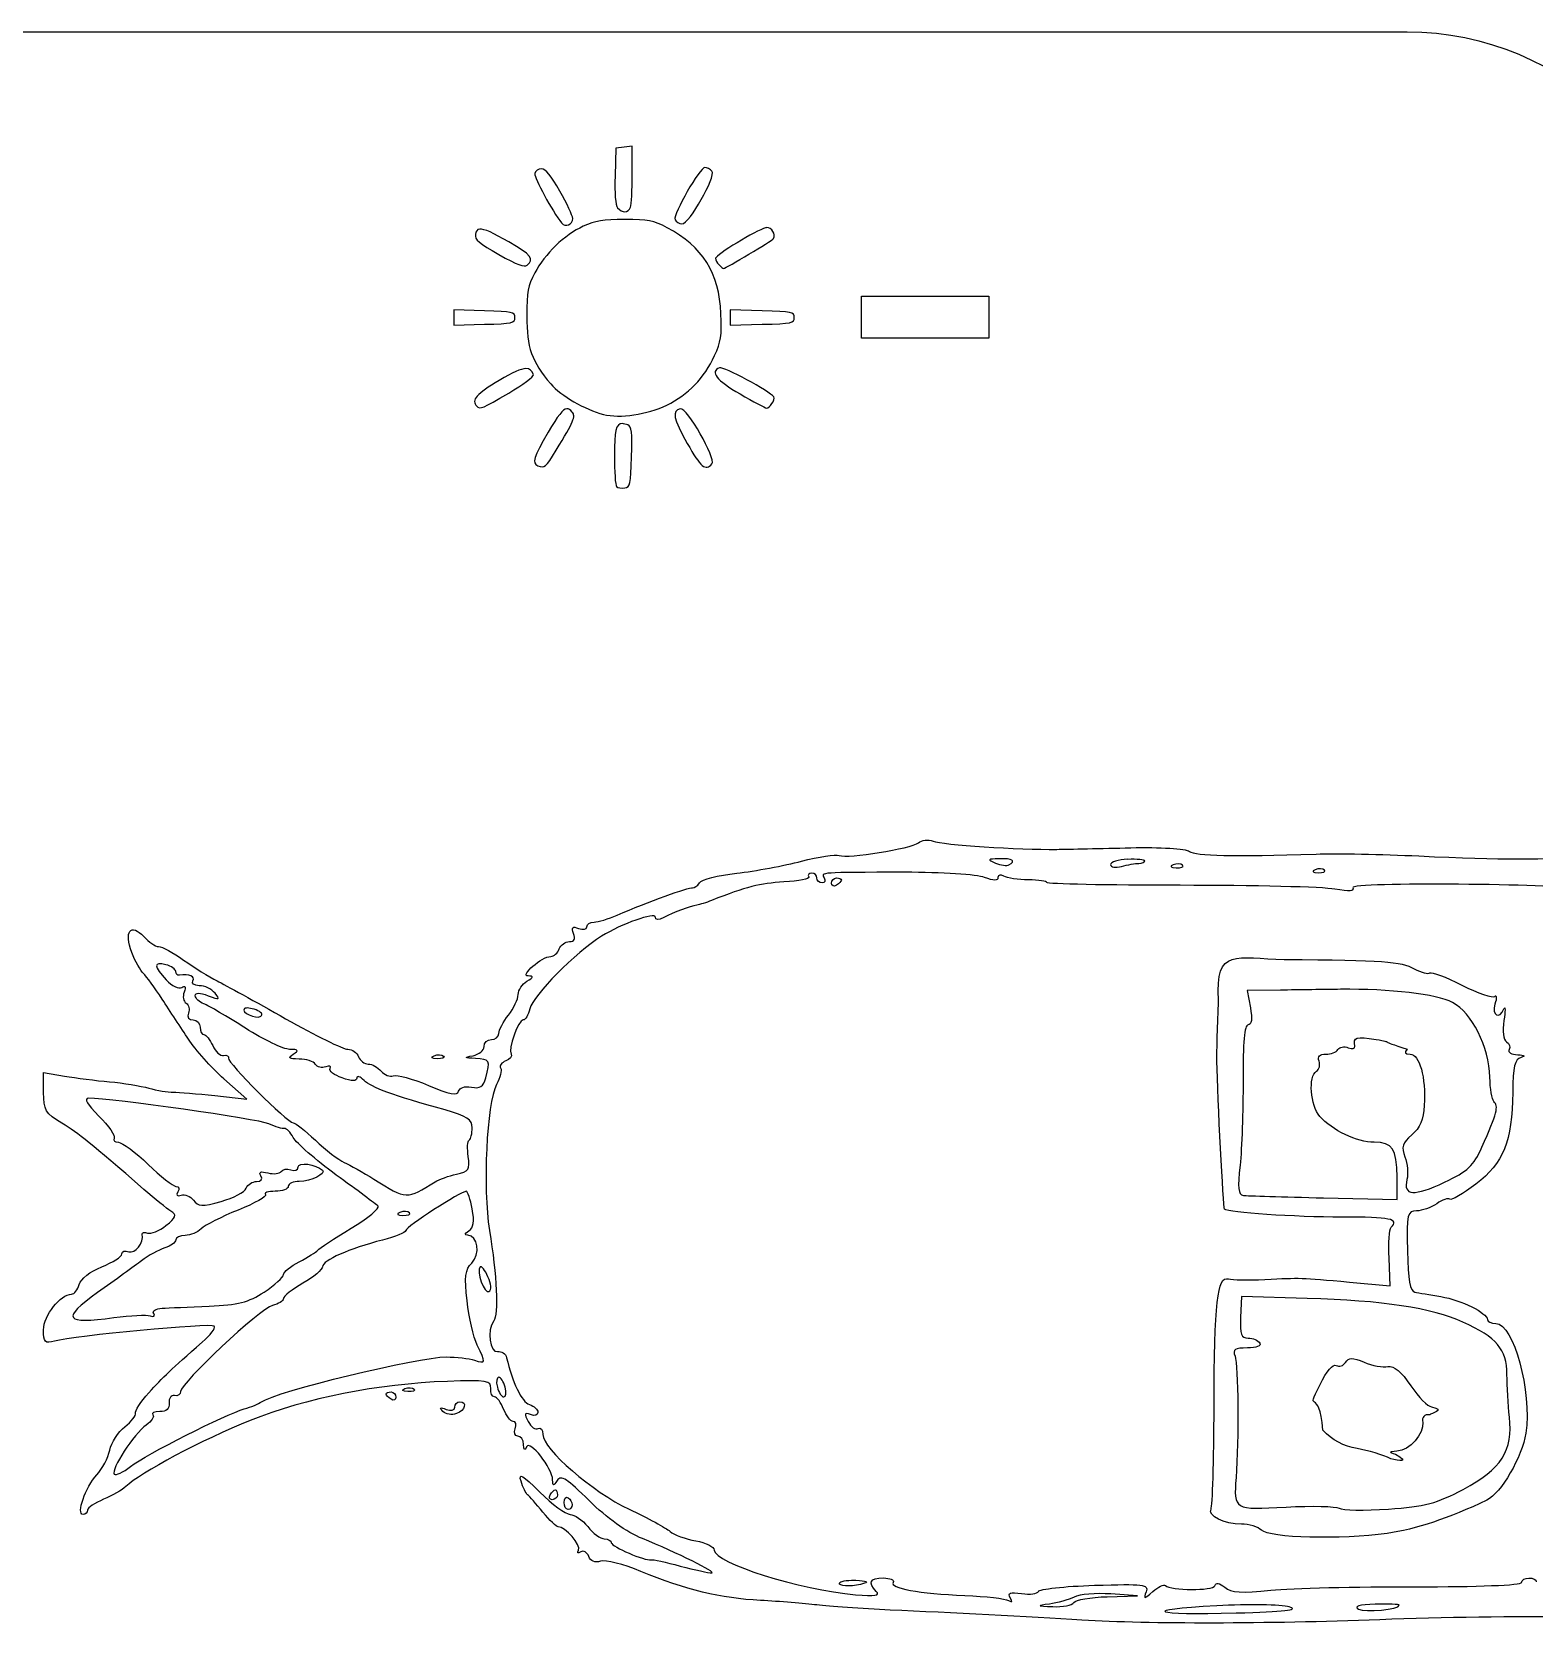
# Model space of a CAD drawing. Extents: x 141 to 566, y 508 to 650.
# Drawn here: x 185.5 to 273.1, y 557 to 649.8 of the extents above; entities that cross this region are included whole.
import ezdxf

# ---------------------------------------------------------------- set-up
doc = ezdxf.new("R2010")
doc.units = 0
doc.layers.add('Layer_1', color=7, linetype='CONTINUOUS')

msp = doc.modelspace()

# ---------------------------------------------------------------- linework, layer by layer
at = {"layer": 'Layer_1', "color": 7}
for points in [[(157.338173, 649.788143), (265.678186, 649.788143)], [(220.488673, 643.119063), (220.012112, 643.064213), (219.535551, 643.009391), (219.485378, 641.388793)], [(220.488588, 641.475428), (220.488673, 643.119063)], [(228.327517, 638.371409), (228.327659, 638.371327)], [(210.090852, 633.576881), (210.090852, 633.13145), (210.090852, 632.686025), (211.867155, 632.735433)], [(211.867155, 633.527456), (210.090852, 633.576881)], [(226.207485, 633.57654), (226.207485, 633.13145), (226.207485, 632.686363), (228.070414, 632.73577)], [(228.070414, 633.527116), (226.207485, 633.57654)], [(249.381405, 601.5431), (249.381405, 601.543227)], [(252.039339, 601.222456), (252.039348, 601.222314)], [(260.31634, 600.937036), (260.316454, 600.936894)], [(258.287499, 593.918481), (256.348015, 593.891836), (256.535442, 592.892878)], [(209.113852, 589.918482), (209.113846, 589.918623)], [(186.160365, 587.955657), (186.160365, 589.110525), (187.373387, 588.90524)], [(196.149954, 587.764341), (198.005165, 587.559368), (196.675427, 588.745091)], [(209.575905, 586.92973), (209.575945, 586.930124)], [(270.732898, 587.429779), (270.732444, 587.429768)], [(203.230094, 583.137334), (203.23004, 583.137567)], [(260.811354, 581.806392), (265.106098, 581.708143), (265.091924, 583.019257)], [(206.943474, 580.957855), (206.943486, 580.957713)], [(262.318876, 576.894623), (264.696293, 576.678878), (264.621742, 578.288472)], [(259.839836, 575.94526), (256.027799, 576.053289), (255.968016, 574.840267)], [(271.500973, 571.515449), (271.500831, 571.515418)], [(207.40136, 570.510125), (207.401349, 570.510266)], [(210.231573, 569.224409), (210.231573, 569.224545)], [(267.005254, 569.163849), (267.005537, 569.163711)], [(272.59954, 568.086069), (272.600362, 568.086007)], [(234.04055, 559.335399), (234.04055, 559.335285)], [(248.185244, 558.552954), (249.952255, 558.605764), (248.39536, 558.712658)], [(263.816532, 558.115393), (263.816532, 558.115226)]]:
    msp.add_lwpolyline(points, dxfattribs=at)
for points in [[(215.198033, 641.796313)], [(224.728367, 641.882982)], [(220.055426, 638.847893)], [(211.596446, 638.284671)], [(233.855498, 631.925107), (233.855498, 634.386773), (241.290227, 634.386773), (241.290227, 631.925107)], [(214.289586, 630.154585)], [(225.584374, 630.203)], [(216.679192, 627.816753)], [(223.287829, 627.809678)], [(219.916953, 626.945905)], [(241.889207, 601.578116)], [(232.39906, 600.028404)], [(197.871939, 592.841582)], [(211.625739, 577.780364)], [(211.447573, 573.226668)], [(212.698772, 571.343981)], [(206.426171, 570.059612)], [(215.82805, 564.208574)], [(216.748749, 563.637713)], [(246.254729, 558.527187)], [(254.576421, 558.021283)]]:
    msp.add_lwpolyline(points, close=True, dxfattribs=at)
for points in [[(265.678186, 649.788143), (274.927861, 649.788143), (282.374334, 642.341667), (282.374334, 633.092009)], [(214.808468, 641.522486), (214.763964, 641.291207), (215.832994, 639.313211), (216.364405, 638.64379)], [(215.198033, 641.796313), (215.012931, 641.796313), (214.837466, 641.673147), (214.808468, 641.522486)], [(216.273016, 640.496585), (215.751498, 641.414597), (215.435803, 641.796313), (215.198033, 641.796313)], [(224.728367, 641.882968), (224.429539, 641.882968), (222.86334, 639.148124), (222.983218, 638.835712)], [(223.385992, 638.591678), (223.817936, 638.593707), (225.389435, 641.356016), (225.133863, 641.663977)], [(225.133863, 641.663977), (225.0338, 641.784421), (224.851249, 641.882982), (224.728367, 641.882982)], [(219.485378, 641.388793), (219.453063, 640.342945), (219.508055, 639.682353), (219.636748, 639.525847)], [(220.383422, 639.557651), (220.441249, 639.708426), (220.488588, 640.571414), (220.488588, 641.475428)], [(217.016997, 638.912203), (217.014163, 639.068788), (216.679136, 639.781733), (216.273016, 640.496585)], [(216.364405, 638.64379), (216.581539, 638.370275), (217.024197, 638.552401), (217.016997, 638.912203)], [(220.055426, 638.847893), (218.795822, 638.848474), (218.32907, 638.772094), (217.629281, 638.451204)], [(219.636748, 639.525847), (219.904339, 639.20357), (220.253284, 639.218548), (220.383422, 639.557651)], [(222.531007, 638.366247), (221.727498, 638.788201), (221.423964, 638.847269), (220.055426, 638.847893)], [(222.983218, 638.835712), (223.035092, 638.700698), (223.216226, 638.590884), (223.385992, 638.591678)], [(211.339542, 637.972603), (211.29844, 637.685711), (211.571416, 637.454772), (212.715451, 636.808598)], [(211.596361, 638.284671), (211.438471, 638.270498), (211.366755, 638.163405), (211.339542, 637.972603)], [(213.297602, 637.538681), (212.3618, 638.074114), (211.859501, 638.308431), (211.596446, 638.284671)], [(217.629281, 638.451204), (216.537885, 637.95073), (215.395722, 636.851928), (214.801353, 635.730914)], [(225.660512, 633.357218), (225.564418, 635.727285), (224.591766, 637.284053), (222.531007, 638.366247)], [(228.268981, 638.362256), (227.72541, 638.220098), (225.35284, 636.780138), (225.346944, 636.588669)], [(228.327659, 638.371327), (228.307816, 638.370082), (228.28854, 638.367358), (228.268981, 638.362256)], [(228.727259, 637.735422), (228.886566, 637.99295), (228.618125, 638.389837), (228.327517, 638.371409)], [(214.369551, 636.191229), (214.795882, 636.545055), (214.596607, 636.795445), (213.297602, 637.538681)], [(225.812676, 635.990941), (225.939101, 635.990941), (228.652934, 637.615185), (228.727259, 637.735422)], [(212.715451, 636.808598), (213.78981, 636.201797), (214.198509, 636.049287), (214.369551, 636.191229)], [(225.346944, 636.588669), (225.344109, 636.488578), (225.434534, 636.313141), (225.549054, 636.198749)], [(225.549054, 636.198749), (225.66329, 636.084371), (225.781778, 635.990941), (225.812676, 635.990941)], [(214.801353, 635.730914), (214.398181, 634.970489), (214.34129, 634.66291), (214.339334, 633.218105)], [(213.643457, 633.131444), (213.643457, 633.452287), (213.511363, 633.481739), (211.867155, 633.527456)], [(214.339334, 633.218105), (214.336726, 631.370954), (214.620248, 630.567343), (215.737211, 629.262394)], [(225.291243, 630.910412), (225.666918, 631.730302), (225.713832, 632.042297), (225.660512, 633.357218)], [(229.933372, 633.131444), (229.933372, 633.453497), (229.801561, 633.481398), (228.070414, 633.527116)], [(211.867155, 632.735433), (213.511448, 632.781156), (213.643457, 632.810608), (213.643457, 633.131444)], [(228.070414, 632.73577), (229.801448, 632.781465), (229.933372, 632.809386), (229.933372, 633.131444)], [(222.506317, 628.027316), (223.75529, 628.631875), (224.692055, 629.601613), (225.291243, 630.910412)], [(212.733621, 629.465457), (211.419989, 628.698141), (211.076402, 628.304581), (211.419677, 627.961292)], [(214.289586, 630.154585), (213.992118, 630.145797), (213.517769, 629.923476), (212.733621, 629.465457)], [(213.290062, 628.72793), (214.114292, 629.21304), (214.760109, 629.694717), (214.725526, 629.798513)], [(214.725526, 629.798513), (214.645306, 630.039317), (214.520865, 630.161498), (214.289586, 630.154585)], [(225.584374, 630.203), (224.993577, 629.976285), (225.386515, 629.472127), (226.776115, 628.673788)], [(228.741942, 628.504214), (228.5438, 628.824691), (225.816474, 630.292065), (225.584374, 630.203)], [(211.419677, 627.961292), (211.615551, 627.765418), (211.745265, 627.818709), (213.290062, 628.72793)], [(215.737211, 629.262394), (216.332827, 628.566557), (217.728975, 627.757551), (218.80444, 627.485085)], [(226.776115, 628.673788), (227.559583, 628.223712), (228.249592, 627.853249), (228.309375, 627.850627)], [(228.309375, 627.850627), (228.504966, 627.84184), (228.839227, 628.346812), (228.741942, 628.504214)], [(216.679192, 627.816764), (216.441649, 627.801741), (216.155548, 627.407215), (215.59066, 626.439189)], [(216.05404, 625.39399), (217.086361, 627.093371), (217.202695, 627.369007), (216.994292, 627.620114)], [(216.994292, 627.620114), (216.884874, 627.75201), (216.787079, 627.823556), (216.679192, 627.816753)], [(218.80444, 627.485085), (219.772698, 627.239803), (221.359986, 627.472329), (222.506317, 628.027316)], [(223.287829, 627.809678), (222.788648, 627.713555), (222.884203, 627.24496), (223.698399, 625.79713)], [(225.134855, 624.599957), (225.395359, 624.913863), (223.684991, 627.886159), (223.287829, 627.809678)], [(219.91701, 626.945899), (219.531923, 626.960923), (219.448896, 626.505656), (219.448896, 625.083293)], [(220.234774, 626.866364), (220.111183, 626.913845), (220.005734, 626.942418), (219.916953, 626.945905)], [(220.45134, 625.009175), (220.491876, 626.457849), (220.453948, 626.782198), (220.234774, 626.866364)], [(215.59066, 626.439189), (214.730544, 624.965204), (214.62912, 624.638869), (214.986484, 624.494673)], [(223.698399, 625.79713), (224.481583, 624.404443), (224.771822, 624.162489), (225.134855, 624.599957)], [(214.986484, 624.494673), (215.385489, 624.333665), (215.435463, 624.375703), (216.05404, 625.39399)], [(219.448896, 625.083293), (219.448896, 624.156248), (219.504172, 623.34275), (219.571637, 623.27518)], [(220.048226, 623.202755), (220.373898, 623.249385), (220.406071, 623.392903), (220.45134, 625.009175)], [(219.571637, 623.27518), (219.639101, 623.207574), (219.853684, 623.174919), (220.048226, 623.202755)], [(232.557375, 601.771564), (233.075854, 601.5726), (236.742517, 602.162155), (237.174871, 602.514006)], [(237.174871, 602.514006), (237.369073, 602.672066), (237.754409, 602.711354), (238.031121, 602.601341)], [(238.031121, 602.601341), (238.559879, 602.391124), (243.051089, 602.094104), (245.24153, 602.1245)], [(230.36385, 601.436324), (231.364406, 601.69972), (232.351495, 601.850571), (232.557375, 601.771564)], [(242.46004, 601.222618), (242.877946, 601.464385), (242.663567, 601.597908), (241.889207, 601.578116)], [(245.24153, 602.1245), (245.947938, 602.134138), (247.890747, 602.176572), (249.558888, 602.21878)], [(249.558888, 602.21878), (251.275776, 602.262094), (252.761984, 602.170364), (252.983889, 602.007712)], [(252.983889, 602.007712), (253.354632, 601.73587), (255.510034, 601.690833), (260.368639, 601.853394)], [(260.368639, 601.853394), (261.545981, 601.892853), (264.243175, 601.842056), (266.362384, 601.740094)], [(266.362384, 601.740094), (271.413298, 601.497618), (273.33635, 601.50289), (276.780104, 601.768752)], [(224.408979, 600.173427), (224.524179, 600.359777), (225.501795, 600.612418), (226.581517, 600.734837)], [(226.581517, 600.734837), (227.661236, 600.857209), (229.363285, 601.172935), (230.36385, 601.436324)], [(230.954913, 600.742976), (230.788661, 600.742976), (230.713033, 600.645294), (230.786819, 600.52587)], [(231.257171, 600.457552), (231.257171, 600.614507), (231.121137, 600.742976), (230.954913, 600.742976)], [(236.394669, 600.787851), (231.38045, 600.782465), (231.480247, 600.789271), (231.685291, 600.457552)], [(241.032691, 600.48917), (240.601, 600.655762), (238.51389, 600.790178), (236.394669, 600.787851)], [(241.889216, 601.578111), (241.204003, 601.560819), (241.17681, 601.528844), (241.675143, 601.328407)], [(241.675143, 601.328407), (241.989103, 601.202038), (242.342306, 601.154501), (242.46004, 601.222618)], [(242.163258, 600.562162), (241.973138, 600.679743), (241.817587, 600.642921), (241.817587, 600.480666)], [(249.381405, 601.543227), (248.831977, 601.522534), (248.382451, 601.383098), (248.382451, 601.233216)], [(248.382451, 601.233216), (248.382451, 601.083377), (248.671431, 601.038221), (249.024634, 601.132842)], [(249.024634, 601.132842), (249.377839, 601.227547), (249.827369, 601.306719), (250.023591, 601.308873)], [(250.380366, 601.446722), (250.380366, 601.520423), (249.930831, 601.563849), (249.381405, 601.5431)], [(250.023591, 601.308873), (250.219834, 601.311628), (250.380366, 601.373049), (250.380366, 601.446722)], [(252.039348, 601.222314), (251.811669, 601.13118), (251.879275, 601.063574), (252.211779, 601.049883)], [(252.586389, 601.199779), (252.491542, 601.294626), (252.245373, 601.304717), (252.039339, 601.222456)], [(252.211779, 601.049883), (252.512654, 601.037127), (252.681228, 601.10496), (252.586389, 601.199779)], [(260.316454, 600.936894), (260.088831, 600.84576), (260.156296, 600.778154), (260.4888, 600.764462)], [(260.863398, 600.914358), (260.768438, 601.009206), (260.522391, 601.019297), (260.31634, 600.937036)], [(260.4888, 600.764462), (260.789669, 600.751706), (260.958246, 600.81954), (260.863398, 600.914358)], [(219.615684, 598.29086), (221.398418, 599.06198), (223.812916, 599.940065), (224.00587, 599.887423)], [(224.00587, 599.887423), (224.112396, 599.858311), (224.293805, 599.987089), (224.408979, 600.173427)], [(229.335868, 600.221852), (227.924289, 600.144466), (227.1399, 599.944255), (225.120705, 599.146041)], [(230.786819, 600.52587), (230.860604, 600.406475), (230.207686, 600.269647), (229.335868, 600.221852)], [(231.559432, 600.172149), (231.393209, 600.172149), (231.257171, 600.300643), (231.257171, 600.457552)], [(231.685291, 600.457552), (231.782292, 600.300598), (231.725656, 600.172149), (231.559432, 600.172149)], [(232.113643, 600.15433), (232.113643, 600.320582), (232.24208, 600.456606), (232.39906, 600.456606)], [(232.39906, 600.028387), (232.242106, 599.931414), (232.113643, 599.987908), (232.113643, 600.15433)], [(232.39906, 600.456606), (232.556014, 600.456606), (232.684475, 600.399969), (232.684475, 600.330662)], [(232.684475, 600.330662), (232.684475, 600.261525), (232.556037, 600.125406), (232.39906, 600.028404)], [(241.817587, 600.480666), (241.817587, 600.279236), (241.568308, 600.281646), (241.032691, 600.48917)], [(243.590343, 600.346701), (242.995564, 600.347455), (242.353378, 600.444666), (242.163258, 600.562162)], [(244.671829, 600.186742), (244.671786, 600.273765), (244.185123, 600.345709), (243.590343, 600.346701)], [(252.449433, 600.028002), (248.171791, 600.028285), (244.671868, 600.09986), (244.671829, 600.186742)], [(261.460998, 599.807211), (260.782299, 599.928307), (256.727083, 600.027661), (252.449433, 600.028002)], [(262.508372, 599.888991), (262.636214, 599.681976), (262.306828, 599.656238), (261.460998, 599.807211)], [(275.425795, 599.787057), (274.87749, 600.12593), (262.300592, 600.225211), (262.508372, 599.888991)], [(224.264455, 598.876495), (223.853406, 598.813311), (222.917587, 598.460856), (222.337891, 598.150976)], [(225.120705, 599.146041), (224.806745, 599.021969), (224.421432, 598.900618), (224.264455, 598.876495)], [(191.300649, 596.117531), (190.829869, 597.31579), (191.252914, 597.867282), (192.005232, 597.036005)], [(217.841513, 597.608969), (217.841513, 597.761019), (218.029819, 597.885432), (218.259955, 597.885432)], [(218.259955, 597.885432), (218.4901, 597.885432), (219.100175, 598.06787), (219.615684, 598.29086)], [(221.838409, 598.169684), (221.838409, 598.480713), (219.854633, 597.777599), (218.698829, 597.056919)], [(222.337891, 598.150976), (222.017119, 597.97948), (221.838409, 597.986113), (221.838409, 598.169684)], [(192.005232, 597.036005), (192.292719, 596.718329), (192.681414, 596.45842), (192.868997, 596.45842)], [(218.698829, 597.056919), (217.17453, 596.106488), (214.716759, 593.619265), (214.517548, 592.825555)], [(216.824664, 596.743804), (217.107703, 596.743804), (217.190667, 596.905719), (217.069464, 597.221473)], [(217.069464, 597.221473), (216.930594, 597.583358), (217.001942, 597.654714), (217.363836, 597.515851)], [(217.363836, 597.515851), (217.626551, 597.415051), (217.841513, 597.456918), (217.841513, 597.608969)], [(191.98404, 594.888636), (191.812062, 595.04559), (191.504526, 595.598621), (191.300649, 596.117531)], [(192.868997, 596.45842), (193.056593, 596.45842), (193.710974, 596.104469), (194.323201, 595.67188)], [(215.741727, 595.88121), (215.92116, 595.885462), (216.141891, 596.08023), (216.232251, 596.31569)], [(216.232251, 596.31569), (216.322591, 596.551136), (216.589192, 596.743804), (216.824664, 596.743804)], [(254.688077, 593.321173), (254.462638, 596.478818), (255.743824, 595.738392), (258.515773, 595.712251)], [(193.29698, 595.40131), (192.567297, 595.59211), (192.572765, 595.305471), (193.313988, 594.509839)], [(193.867815, 594.999896), (193.867815, 595.138595), (193.61094, 595.319193), (193.29698, 595.40131)], [(194.323201, 595.67188), (194.935425, 595.239276), (195.815497, 594.693422), (196.278922, 594.458855)], [(214.416533, 594.743547), (213.917468, 594.760839), (215.210214, 595.870863), (215.741727, 595.88121)], [(258.515773, 595.712251), (264.339383, 595.657457), (265.278104, 595.589907), (266.095757, 595.167069)], [(266.095757, 595.167069), (266.517043, 594.949226), (266.929228, 594.838485), (267.011745, 594.920993)], [(193.081646, 593.390188), (192.649955, 594.057359), (192.156032, 594.731656), (191.98404, 594.888636)], [(193.313988, 594.509839), (193.637302, 594.162802), (194.044439, 593.966996), (194.218739, 594.074707)], [(194.081888, 594.781571), (193.964165, 594.762863), (193.867815, 594.861225), (193.867815, 594.999896)], [(194.866787, 594.462362), (195.025442, 594.719039), (194.650787, 594.871396), (194.081888, 594.781571)], [(194.218739, 594.074707), (194.422748, 594.200764), (194.471957, 594.104528), (194.356899, 593.804764)], [(195.24312, 594.176941), (194.939116, 594.176941), (194.769765, 594.305436), (194.866787, 594.462362)], [(196.158705, 593.739711), (195.959117, 593.980203), (195.547119, 594.176941), (195.24312, 594.176941)], [(196.278922, 594.458855), (196.742339, 594.224289), (198.540465, 593.230229), (200.274758, 592.249842)], [(213.839357, 593.661376), (213.843042, 593.928315), (214.070465, 594.277594), (214.345185, 594.43761)], [(214.345185, 594.43761), (214.739617, 594.667329), (214.754618, 594.731693), (214.416533, 594.743547)], [(267.011745, 594.920993), (267.094233, 595.003482), (267.929915, 594.683252), (268.868778, 594.209302)], [(268.868778, 594.209302), (269.807669, 593.735357), (270.671471, 593.437952), (270.788343, 593.548421)], [(194.606082, 591.053998), (194.199335, 591.671744), (193.51334, 592.723035), (193.081646, 593.390188)], [(194.356899, 593.804764), (194.258594, 593.548569), (194.309731, 593.25762), (194.470569, 593.158226)], [(195.009491, 593.590082), (195.009491, 593.782866), (195.25826, 593.782809), (195.765525, 593.589957)], [(195.508973, 593.115741), (195.234267, 593.218667), (195.009491, 593.432067), (195.009491, 593.590082)], [(195.765525, 593.589957), (196.428351, 593.337929), (196.476826, 593.356439), (196.158705, 593.739711)], [(213.274871, 592.462553), (213.581849, 592.855004), (213.835867, 593.394471), (213.839357, 593.661376)], [(254.588383, 589.753471), (254.577895, 590.381385), (254.622739, 591.986846), (254.688077, 593.321173)], [(261.796819, 593.965054), (260.933414, 593.953716), (259.354233, 593.93325), (258.287499, 593.918481)], [(268.329742, 593.194745), (267.383622, 593.683994), (264.689093, 594.001726), (261.796819, 593.965054)], [(270.788343, 593.548421), (270.905414, 593.658887), (270.911934, 593.460264), (270.802517, 593.107072)], [(194.470569, 593.158226), (194.631378, 593.058844), (194.694052, 592.797858), (194.609778, 592.578269)], [(194.609778, 592.578269), (194.521365, 592.347898), (194.633872, 592.179015), (194.875724, 592.179015)], [(197.937935, 591.69761), (196.876718, 592.374702), (195.783687, 593.012854), (195.508973, 593.115741)], [(197.871936, 592.841616), (197.639807, 592.630294), (198.535626, 592.20822), (198.830055, 592.390202)], [(198.558269, 592.763658), (198.254733, 592.873841), (197.945884, 592.908934), (197.871939, 592.841582)], [(198.830055, 592.390202), (198.984118, 592.485474), (198.861803, 592.653455), (198.558269, 592.763658)], [(212.710385, 591.392237), (212.71407, 591.588451), (212.967884, 592.070111), (213.274871, 592.462553)], [(214.517548, 592.825555), (214.428512, 592.470836), (214.253756, 592.180648), (214.129137, 592.180648)], [(256.535442, 592.892878), (256.658153, 592.238699), (256.613536, 591.893921), (256.406068, 591.893921)], [(270.503121, 588.833062), (270.456066, 590.607102), (269.457364, 592.611639), (268.329742, 593.194745)], [(270.802517, 593.107072), (270.596154, 592.436143), (271.045729, 592.190118), (271.324006, 592.821652)], [(271.324006, 592.821652), (271.410463, 593.017866), (271.409613, 592.711469), (271.322164, 592.140796)], [(194.875724, 592.179015), (195.106266, 592.179015), (195.294895, 591.986373), (195.294895, 591.750884)], [(195.294895, 591.750884), (195.294895, 591.51541), (195.392889, 591.322754), (195.512624, 591.322754)], [(200.506686, 590.462169), (200.155088, 590.464922), (198.99915, 591.020515), (197.937935, 591.69761)], [(200.274758, 592.249842), (202.009042, 591.269468), (203.639031, 590.466728), (203.89695, 590.465991)], [(212.275913, 591.035477), (212.511387, 591.035477), (212.706893, 591.196031), (212.710385, 591.392237)], [(214.129137, 592.180648), (213.840683, 592.180648), (213.237034, 590.476527), (213.42039, 590.179847)], [(256.406068, 591.893921), (256.191486, 591.893921), (256.095828, 590.853492), (256.109516, 588.668695)], [(271.322164, 592.140796), (271.227203, 591.52225), (271.290699, 591.024356), (271.47892, 590.908054)], [(196.675427, 588.745091), (195.944003, 589.397253), (195.012831, 590.436261), (194.606082, 591.053998)], [(195.512624, 591.322754), (195.632388, 591.322754), (195.861847, 591.033781), (196.022551, 590.680568)], [(196.022551, 590.680568), (196.183247, 590.327374), (196.470584, 590.070504), (196.661064, 590.109744)], [(200.717838, 590.181114), (201.064354, 590.405051), (201.024105, 590.458626), (200.506686, 590.462169)], [(203.89695, 590.465991), (204.154875, 590.465239), (204.439822, 590.272016), (204.530182, 590.036553)], [(211.205599, 590.095225), (211.558802, 590.163199), (211.847788, 590.402636), (211.847788, 590.627194)], [(211.847788, 590.627194), (211.847788, 590.851755), (212.040431, 591.035477), (212.275913, 591.035477)], [(260.933159, 590.181409), (261.232923, 590.181409), (261.554088, 590.304206), (261.646866, 590.454357)], [(261.646866, 590.454357), (261.739559, 590.60448), (262.009361, 590.652952), (262.246224, 590.562102)], [(262.246224, 590.562102), (262.4832, 590.471252), (262.656425, 590.508981), (262.631395, 590.646008)], [(262.631395, 590.646008), (262.534734, 591.175491), (262.69234, 591.226829), (263.866564, 591.048539)], [(263.866564, 591.048539), (265.022476, 590.822561), (263.866564, 591.048539), (265.682863, 590.470815)], [(265.682863, 590.470815), (265.487272, 590.275395), (265.543682, 590.181531), (265.85606, 590.181531)], [(271.47892, 590.908054), (271.652683, 590.800734), (271.720715, 590.593374), (271.630573, 590.447242)], [(271.630573, 590.447242), (271.540148, 590.301116), (271.762951, 590.166641), (272.125417, 590.148431)], [(196.661064, 590.109744), (196.851523, 590.148918), (196.975281, 590.079356), (196.936024, 589.955057)], [(196.936024, 589.955057), (196.856626, 589.703567), (200.382313, 586.185256), (200.713717, 586.185256)], [(201.057766, 589.900059), (200.457031, 589.902814), (200.382982, 589.964632), (200.717838, 590.181114)], [(202.014241, 589.590816), (201.910606, 589.758486), (201.480197, 589.897661), (201.057766, 589.900059)], [(202.616742, 589.444832), (202.389007, 589.357383), (202.117876, 589.423005), (202.014241, 589.590816)], [(202.873618, 589.349418), (202.960103, 589.489251), (202.844506, 589.532253), (202.616742, 589.444832)], [(204.530182, 590.036553), (204.62055, 589.801079), (204.875427, 589.608422), (205.096603, 589.608422)], [(205.096603, 589.608422), (205.317791, 589.608422), (205.652293, 589.423377), (205.839967, 589.19726)], [(209.113846, 589.918623), (208.781351, 589.932797), (208.713719, 589.999978), (208.941415, 590.091055)], [(208.941415, 590.091055), (209.147465, 590.173543), (209.393623, 590.163452), (209.488462, 590.068378)], [(209.488462, 590.068378), (209.583309, 589.97353), (209.414733, 589.906066), (209.113852, 589.918482)], [(211.348324, 589.932686), (210.675353, 589.96605), (210.655003, 589.98918), (211.205599, 590.095225)], [(211.946624, 588.797875), (212.222038, 589.826463), (212.187937, 589.891119), (211.348324, 589.932686)], [(213.113469, 589.786529), (212.868952, 589.692674), (212.734678, 589.509471), (212.815086, 589.37938)], [(213.42039, 590.179847), (213.496104, 590.057306), (213.358, 589.880344), (213.113469, 589.786529)], [(255.035483, 581.149621), (254.956623, 581.228425), (254.623759, 587.634225), (254.588383, 589.753471)], [(260.389672, 589.194476), (260.557483, 589.298111), (260.625515, 589.562555), (260.541326, 589.782158)], [(260.541326, 589.782158), (260.442964, 590.038325), (260.583562, 590.181409), (260.933159, 590.181409)], [(265.85606, 590.181531), (266.404507, 590.181531), (266.771877, 588.847774), (266.68148, 587.184656)], [(272.321575, 589.991873), (271.955877, 589.894333), (271.854312, 589.466903), (271.837757, 587.955711)], [(272.125417, 590.148431), (272.546589, 590.127171), (272.617398, 590.07079), (272.321575, 589.991873)], [(187.373387, 588.90524), (188.040552, 588.792365), (189.228597, 588.642554), (190.013494, 588.572427)], [(203.572338, 588.796693), (203.101586, 588.960791), (202.787164, 589.20952), (202.873618, 589.349418)], [(204.428251, 588.789607), (204.428251, 588.593591), (204.148953, 588.596), (203.572338, 588.796693)], [(204.852555, 588.656293), (204.619178, 588.88967), (204.428251, 588.949679), (204.428251, 588.789607)], [(209.575945, 586.930124), (206.521869, 587.779546), (205.272859, 588.235997), (204.852555, 588.656293)], [(205.839967, 589.19726), (206.027649, 588.971112), (206.349676, 588.850747), (206.555584, 588.929754)], [(206.555584, 588.929754), (206.761521, 589.008841), (207.683274, 588.754346), (208.603987, 588.364381)], [(211.107104, 588.256364), (211.613732, 588.159533), (211.809523, 588.285731), (211.946624, 588.797875)], [(212.815086, 589.37938), (212.895505, 589.249327), (212.790141, 588.812786), (212.580774, 588.409401)], [(256.109516, 588.668695), (256.120855, 586.894827), (256.04208, 584.668576), (255.934902, 583.721464)], [(260.584413, 586.556904), (260.034576, 587.186861), (259.908406, 588.896946), (260.389672, 589.194476)], [(270.732444, 587.429768), (270.623877, 587.538391), (270.520413, 588.169908), (270.503121, 588.833062)], [(187.230677, 586.15556), (186.276535, 586.73075), (186.160365, 586.92613), (186.160365, 587.955657)], [(190.013494, 588.572427), (190.798387, 588.502298), (191.825889, 588.33616), (192.296826, 588.203257)], [(192.296826, 588.203257), (192.767763, 588.070369), (193.409952, 587.963361), (193.723911, 587.965459)], [(193.723911, 587.965459), (194.037868, 587.966876), (195.129587, 587.877018), (196.149954, 587.764341)], [(208.603987, 588.364381), (209.833654, 587.843555), (210.300358, 587.751883), (210.362199, 588.01902)], [(210.362199, 588.01902), (210.411748, 588.233007), (210.718312, 588.330689), (211.107104, 588.256364)], [(212.580774, 588.409401), (211.996247, 587.282723), (211.756632, 582.399153), (212.16363, 579.907709)], [(271.837757, 587.955711), (271.806293, 585.08204), (271.309663, 583.844794), (269.691959, 582.609597)], [(188.795837, 587.612741), (188.499926, 587.612741), (188.69946, 587.263076), (189.388536, 586.573974)], [(199.290745, 586.12483), (198.684785, 586.400131), (190.131803, 587.612741), (188.795837, 587.612741)], [(211.155891, 585.888704), (211.155891, 586.375186), (210.853556, 586.574388), (209.575905, 586.92973)], [(266.68148, 587.184656), (266.638394, 586.392367), (266.415024, 585.868303), (265.951786, 585.472144)], [(270.040054, 584.75859), (270.934044, 586.773417), (271.027814, 587.134877), (270.732898, 587.429779)], [(192.011409, 582.297953), (188.89026, 585.018323), (188.220178, 585.559023), (187.230677, 586.15556)], [(189.388536, 586.573974), (189.959862, 586.002648), (190.359, 585.424684), (190.275514, 585.289607)], [(200.20983, 585.847602), (200.096756, 585.821806), (199.683193, 585.946559), (199.290745, 586.12483)], [(200.724123, 585.317662), (200.554299, 585.634955), (200.322879, 585.873425), (200.20983, 585.847602)], [(200.713717, 586.185256), (200.82903, 586.185256), (201.411833, 585.724569), (202.008847, 585.161524)], [(210.979208, 585.177922), (211.076379, 585.23796), (211.155891, 585.557838), (211.155891, 585.888704)], [(263.764318, 585.043909), (262.765361, 585.043909), (261.293924, 585.744012), (260.584413, 586.556904)], [(190.275514, 585.289607), (190.192062, 585.154593), (190.305306, 585.043985), (190.527259, 585.043985)], [(190.527259, 585.043985), (190.749212, 585.043985), (191.525482, 584.466015), (192.252308, 583.759604)], [(203.23004, 583.137567), (202.0216, 584.019312), (200.893935, 585.000354), (200.724123, 585.317662)], [(202.008847, 585.161524), (202.60586, 584.598461), (203.362342, 584.01913), (203.689916, 583.874107)], [(210.928156, 584.213006), (210.859075, 584.683659), (210.882064, 585.117867), (210.979208, 585.177922)], [(265.091924, 583.019257), (265.072082, 584.673673), (264.83057, 585.043909), (263.764318, 585.043909)], [(265.951786, 585.472144), (265.401978, 585.002061), (265.33165, 584.776599), (265.553348, 584.194499)], [(210.238379, 583.184492), (210.954991, 583.336344), (211.038542, 583.460926), (210.928156, 584.213006)], [(265.553348, 584.194499), (265.701317, 583.805733), (265.752624, 583.209054), (265.667017, 582.868517)], [(267.864293, 582.718507), (269.216022, 583.354627), (269.560318, 583.677471), (270.040054, 584.75859)], [(192.252308, 583.759604), (192.979131, 583.053191), (193.711757, 582.475224), (193.880361, 582.475224)], [(198.585108, 582.760638), (198.856242, 582.760638), (198.956803, 582.893668), (198.834868, 583.091008)], [(198.834868, 583.091008), (198.694979, 583.317354), (198.82438, 583.370731), (199.245861, 583.26052)], [(199.245861, 583.26052), (199.584213, 583.172079), (199.929501, 583.210403), (200.013177, 583.345729)], [(200.013177, 583.345729), (200.096855, 583.481169), (200.35385, 583.51955), (200.584293, 583.431052)], [(200.584293, 583.431052), (200.814721, 583.342611), (201.003279, 583.421414), (201.003279, 583.605439)], [(201.003279, 583.605439), (201.003279, 583.909231), (202.034931, 583.776624), (202.422098, 583.423087)], [(202.422098, 583.423087), (202.653292, 583.211991), (201.747399, 582.769474), (201.074635, 582.764888)], [(205.663978, 581.32546), (205.533782, 581.440178), (204.438535, 582.255575), (203.230094, 583.137334)], [(203.689916, 583.874107), (204.017491, 583.729087), (204.799258, 583.28799), (205.427174, 582.893872)], [(208.994885, 582.741198), (209.230359, 582.889961), (209.789926, 583.089443), (210.238379, 583.184492)], [(255.934902, 583.721464), (255.782483, 582.374307), (255.824606, 581.989136), (256.128338, 581.952036)], [(193.581201, 581.029605), (193.345727, 581.179898), (192.639328, 581.750666), (192.011409, 582.297953)], [(193.987653, 582.152794), (193.866585, 581.956892), (193.943999, 581.882709), (194.184887, 581.963808)], [(193.880361, 582.475224), (194.048966, 582.475224), (194.097268, 582.330118), (193.987653, 582.152794)], [(196.521148, 581.602683), (197.239448, 581.803829), (197.895557, 582.146609), (197.979165, 582.364491)], [(197.979165, 582.364491), (198.062787, 582.58239), (198.335449, 582.760638), (198.585108, 582.760638)], [(199.671335, 582.18969), (199.252723, 582.18969), (198.995355, 582.10465), (199.099409, 582.000506)], [(200.432446, 582.47511), (200.432446, 582.318156), (200.089945, 582.18969), (199.671335, 582.18969)], [(201.074635, 582.764888), (200.72143, 582.762132), (200.432446, 582.632169), (200.432446, 582.47511)], [(205.427174, 582.893872), (207.323926, 581.703412), (207.350521, 581.702289), (208.994885, 582.741198)], [(210.808862, 582.189812), (210.495872, 582.189812), (207.282419, 580.10599), (207.282419, 579.903012)], [(211.160245, 581.159605), (211.053946, 581.726231), (210.895829, 582.189812), (210.808862, 582.189812)], [(265.667017, 582.868517), (265.429757, 581.923355), (266.080252, 581.878959), (267.864293, 582.718507)], [(269.691959, 582.609597), (268.938085, 582.033983), (268.249011, 581.635312), (268.160655, 581.723677)], [(194.184887, 581.963808), (194.402957, 582.037197), (194.72398, 581.90377), (194.898266, 581.667143)], [(194.898266, 581.667143), (195.170618, 581.297491), (195.398649, 581.288445), (196.521148, 581.602683)], [(199.099409, 582.000506), (199.203469, 581.896446), (198.487596, 581.489436), (197.508589, 581.09603)], [(204.094185, 580.02948), (205.087765, 580.627508), (205.794173, 581.210691), (205.663978, 581.32546)], [(210.959127, 579.879601), (211.240494, 580.057815), (211.298128, 580.424672), (211.160245, 581.159605)], [(256.128338, 581.952036), (256.341872, 581.925957), (258.449216, 581.860477), (260.811354, 581.806392)], [(267.403181, 581.466263), (267.074901, 581.236345), (266.545928, 581.048254), (266.227654, 581.048325)], [(268.160655, 581.723677), (268.072214, 581.812118), (267.731433, 581.696181), (267.403181, 581.466263)], [(193.295786, 580.192637), (193.897928, 580.668313), (193.942485, 580.79897), (193.581201, 581.029605)], [(197.508589, 581.09603), (196.529587, 580.702637), (195.557621, 580.209812), (195.348668, 580.000842)], [(206.943486, 580.957713), (206.715807, 580.866579), (206.783413, 580.798973), (207.115917, 580.785282)], [(207.490527, 580.935178), (207.39568, 581.030025), (207.149511, 581.04023), (206.943474, 580.957855)], [(207.115917, 580.785282), (207.416792, 580.772526), (207.585369, 580.840359), (207.490527, 580.935178)], [(261.86794, 580.68269), (259.11669, 580.679935), (255.239864, 580.945235), (255.035483, 581.149621)], [(264.741647, 580.092596), (265.231559, 580.582514), (264.730309, 580.685187), (261.86794, 580.68269)], [(266.227654, 581.048325), (265.689751, 581.048439), (265.65222, 580.883859), (265.694995, 578.714091)], [(191.131537, 578.66847), (191.50109, 578.526625), (192.017801, 579.191678), (191.917437, 579.679948)], [(191.917437, 579.679948), (191.894477, 579.791974), (192.034565, 579.826414), (192.228897, 579.756342)], [(192.228897, 579.756342), (192.42324, 579.686355), (192.903338, 579.882569), (193.295786, 580.192637)], [(193.867858, 579.354752), (193.867858, 579.208314), (193.578874, 578.997646), (193.225669, 578.886514)], [(194.418306, 579.620925), (194.11556, 579.620925), (193.867858, 579.501105), (193.867858, 579.354752)], [(195.348668, 580.000842), (195.139726, 579.7919), (194.721052, 579.620925), (194.418306, 579.620925)], [(202.144966, 578.750511), (202.223486, 578.855988), (203.100608, 579.431466), (204.094185, 580.02948)], [(205.92669, 579.347926), (203.991571, 578.852164), (202.430693, 578.158826), (202.428136, 577.793874)], [(207.282419, 579.903012), (207.282419, 579.788748), (206.672343, 579.538953), (205.92669, 579.347926)], [(210.902264, 579.625447), (210.684393, 579.628202), (210.704547, 579.718423), (210.959127, 579.879601)], [(211.132069, 578.007037), (211.641361, 578.516318), (211.484934, 579.617909), (210.902264, 579.625447)], [(212.16363, 579.907709), (212.592308, 577.283615), (212.699299, 575.009079), (212.412002, 574.627501)], [(264.621742, 578.288472), (264.580639, 579.173754), (264.635915, 579.985608), (264.741647, 580.092596)], [(189.556197, 577.785297), (190.200158, 578.042938), (190.727036, 578.382004), (190.727036, 578.538729)], [(190.727036, 578.538729), (190.727036, 578.695456), (190.909077, 578.75385), (191.131537, 578.66847)], [(193.225669, 578.886514), (192.872466, 578.775339), (192.262388, 578.440196), (191.86994, 578.141643)], [(201.074652, 578.083555), (201.584837, 578.344966), (202.066478, 578.645082), (202.144966, 578.750511)], [(265.694995, 578.714091), (265.728444, 577.016731), (265.845231, 576.360901), (266.123112, 576.3107)], [(188.238535, 576.755348), (188.322866, 577.077866), (188.883641, 577.51619), (189.556197, 577.785297)], [(191.86994, 578.141643), (191.477492, 577.843089), (190.325424, 577.005766), (189.30979, 576.280925)], [(200.147046, 577.334239), (200.147046, 577.484957), (200.564473, 577.822156), (201.074652, 578.083555)], [(202.428136, 577.793874), (202.426974, 577.6215), (201.913174, 577.187623), (201.286468, 576.82974)], [(210.853763, 575.79592), (210.697489, 577.210232), (210.749647, 577.624606), (211.132069, 578.007037)], [(211.625742, 577.780364), (211.383522, 577.538144), (211.863257, 576.171122), (212.132112, 576.3373)], [(212.077375, 577.206442), (211.900805, 577.593938), (211.69758, 577.852214), (211.625739, 577.780364)], [(187.786619, 576.193861), (187.954401, 576.193861), (188.157779, 576.446513), (188.238535, 576.755348)], [(199.023123, 576.316429), (199.641283, 576.725505), (200.147046, 577.183521), (200.147046, 577.334239)], [(201.286468, 576.82974), (200.659762, 576.471844), (200.147, 576.068343), (200.147, 575.933074)], [(212.132112, 576.3373), (212.292496, 576.436399), (212.270726, 576.78213), (212.077375, 577.206442)], [(254.420147, 569.590733), (254.432336, 575.712179), (254.605788, 577.265865), (255.256121, 577.078988)], [(255.256121, 577.078988), (255.478385, 577.015095), (256.430815, 577.001602), (257.372688, 577.048884)], [(257.372688, 577.048884), (259.489928, 577.15507), (259.425524, 577.157224), (262.318876, 576.894623)], [(186.160365, 574.112906), (186.160365, 574.937821), (187.141949, 576.193861), (187.786619, 576.193861)], [(189.30979, 576.280925), (187.16457, 574.749941), (187.373928, 574.431426), (190.265553, 574.826879)], [(195.812186, 575.490818), (197.497176, 575.556837), (198.115702, 575.715917), (199.023123, 576.316429)], [(200.147, 575.933074), (200.147, 575.797776), (199.858014, 575.613624), (199.504811, 575.523811)], [(211.447585, 573.226705), (211.226766, 573.682507), (210.959541, 574.83866), (210.853763, 575.79592)], [(268.932104, 574.56394), (267.115068, 575.385024), (264.250828, 575.82017), (259.839836, 575.94526)], [(266.123112, 576.3107), (266.333159, 576.272631), (267.018973, 576.154766), (267.646876, 576.048523)], [(267.646876, 576.048523), (268.836265, 575.847264), (270.358328, 575.094495), (270.358328, 574.707509)], [(190.265553, 574.826879), (191.220908, 574.9575), (192.172054, 574.999424), (192.379201, 574.919855)], [(192.379201, 574.919855), (192.586357, 574.840344), (192.677372, 574.902281), (192.581481, 575.057449)], [(192.581481, 575.057449), (192.485557, 575.212618), (192.703654, 575.355206), (193.066138, 575.374286)], [(193.066138, 575.374286), (193.428607, 575.393278), (194.664325, 575.445861), (195.812186, 575.490818)], [(199.504811, 575.523811), (198.786129, 575.341033), (194.153247, 571.005646), (194.153247, 570.515885)], [(255.968016, 574.840267), (255.91926, 573.850933), (256.0007, 573.627257), (256.409563, 573.627257)], [(270.358328, 574.707509), (270.358328, 574.584429), (270.583115, 574.483119), (270.85782, 574.482552)], [(186.802705, 573.453077), (186.241215, 573.295839), (186.160365, 573.378837), (186.160365, 574.112906)], [(196.113212, 574.327536), (195.924566, 574.516182), (187.906277, 573.763056), (186.802705, 573.453077)], [(195.414525, 573.387015), (195.89737, 573.805735), (196.211775, 574.228967), (196.113212, 574.327536)], [(212.412002, 574.627501), (212.006957, 574.089511), (212.174459, 572.758197), (212.636988, 572.839333)], [(271.500831, 571.515418), (271.500831, 572.962397), (270.901077, 573.67419), (268.932104, 574.56394)], [(270.85782, 574.482552), (271.878406, 574.479799), (272.960759, 570.505476), (272.59954, 568.086069)], [(192.300562, 570.441311), (193.128928, 571.36928), (193.581822, 571.797709), (195.414525, 573.387015)], [(211.282682, 572.341504), (211.957449, 572.127347), (211.963762, 572.161221), (211.447573, 573.226668)], [(212.636988, 572.839333), (212.874248, 572.880917), (213.11113, 572.722376), (213.163398, 572.486873)], [(256.360039, 573.056416), (255.624778, 573.056416), (255.4913, 572.965424), (255.643673, 572.568412)], [(257.087271, 573.341834), (257.190707, 573.174533), (256.889752, 573.056416), (256.360039, 573.056416)], [(256.409563, 573.627257), (256.685289, 573.627257), (256.990252, 573.498763), (257.087271, 573.341834)], [(198.862625, 569.912545), (199.66045, 570.503001), (208.075689, 572.548235), (209.641535, 572.532248)], [(209.641535, 572.532248), (210.232644, 572.526862), (210.97116, 572.440405), (211.282682, 572.341504)], [(213.163398, 572.486873), (213.473653, 571.089107), (214.054495, 569.890661), (214.488442, 569.75292)], [(255.643673, 572.568412), (255.829173, 572.085011), (255.866136, 567.692725), (255.703229, 565.492878)], [(260.60142, 570.930661), (260.978598, 571.706983), (261.358866, 572.151682), (261.546463, 572.035762)], [(261.546463, 572.035762), (261.719093, 571.929009), (261.962561, 572.007076), (262.087483, 572.209299)], [(262.087483, 572.209299), (262.270885, 572.505837), (262.480734, 572.508023), (263.174655, 572.220638)], [(263.174655, 572.220638), (263.647701, 572.024707), (264.269622, 571.910587), (264.556743, 571.967022)], [(264.556743, 571.967022), (264.914646, 572.037435), (265.334117, 571.686279), (265.890614, 570.85062)], [(209.707401, 571.105959), (205.634404, 570.959124), (201.469164, 570.132592), (198.207884, 568.82416)], [(212.236509, 570.699113), (212.272055, 571.146976), (212.010729, 571.189028), (209.707401, 571.105959)], [(212.698774, 571.343981), (212.574787, 571.343981), (212.540545, 571.087106), (212.622636, 570.773166)], [(213.073455, 570.773166), (212.991335, 571.087111), (212.822759, 571.343981), (212.698772, 571.343981)], [(271.64554, 569.029187), (271.565887, 569.718255), (271.500973, 570.837087), (271.500973, 571.515449)], [(191.523657, 569.248081), (191.481987, 569.379013), (191.831593, 569.91596), (192.300562, 570.441311)], [(193.796476, 570.273664), (193.600233, 570.312924), (193.457546, 570.120168), (193.47935, 569.845525)], [(194.153247, 570.515885), (194.153247, 570.343311), (193.992693, 570.234433), (193.796476, 570.273664)], [(206.140757, 570.361878), (206.140757, 570.430987), (206.269194, 570.487878), (206.426171, 570.487878)], [(206.426171, 570.059612), (206.269217, 570.156613), (206.140757, 570.292648), (206.140757, 570.361878)], [(206.426171, 570.487878), (206.583126, 570.487878), (206.711592, 570.351787), (206.711592, 570.185612)], [(206.711592, 570.185612), (206.711592, 570.019473), (206.583154, 569.962723), (206.426171, 570.059612)], [(207.401349, 570.510266), (207.068854, 570.52529), (207.001222, 570.591621), (207.228917, 570.682641)], [(207.228917, 570.682641), (207.434968, 570.765044), (207.681126, 570.754981), (207.775967, 570.659964)], [(207.775967, 570.659964), (207.870814, 570.565089), (207.702238, 570.497681), (207.40136, 570.510125)], [(212.45764, 570.199626), (212.314207, 570.199626), (212.214711, 570.424414), (212.236509, 570.699113)], [(212.989697, 569.486092), (212.84051, 569.878534), (212.601064, 570.199626), (212.45764, 570.199626)], [(212.622636, 570.773166), (212.704756, 570.45918), (212.873332, 570.202311), (212.997317, 570.202311)], [(212.997317, 570.202311), (213.121304, 570.202311), (213.155546, 570.459186), (213.073455, 570.773166)], [(260.761294, 568.253288), (260.60142, 570.930661), (259.672649, 569.049205), (260.60142, 570.930661)], [(265.890614, 570.85062), (266.337099, 570.180189), (266.882939, 569.631611), (267.103616, 569.631611)], [(190.899805, 568.459698), (191.284597, 568.762373), (191.565334, 569.117146), (191.523657, 569.248081)], [(191.232397, 566.140895), (192.119173, 566.83391), (196.784751, 569.197939), (197.863665, 569.500937)], [(192.534069, 569.157585), (192.637732, 569.053922), (192.461134, 568.786008), (192.141621, 568.562238)], [(192.932297, 569.34606), (192.609618, 569.34606), (192.430414, 569.261276), (192.534069, 569.157585)], [(193.47935, 569.845525), (193.505145, 569.518982), (193.315876, 569.34606), (192.932297, 569.34606)], [(197.863665, 569.500937), (198.256113, 569.611035), (198.705645, 569.796381), (198.862625, 569.912545)], [(209.446676, 569.35355), (209.223901, 569.578224), (209.277051, 569.612126), (209.637108, 569.475043)], [(210.231573, 569.224545), (209.96985, 569.124085), (209.616653, 569.182252), (209.446676, 569.35355)], [(209.637108, 569.475043), (209.926517, 569.364917), (210.136589, 569.417726), (210.136589, 569.600816)], [(210.136589, 569.600816), (210.136589, 569.774693), (210.265027, 569.916757), (210.422004, 569.916757)], [(210.422004, 569.916757), (210.884323, 569.916757), (210.748445, 569.422766), (210.231573, 569.224409)], [(213.544508, 568.772561), (213.388574, 568.772561), (213.138904, 569.09363), (212.989697, 569.486092)], [(214.553687, 569.167671), (214.197429, 569.304386), (214.174256, 569.231195), (214.425306, 568.76207)], [(214.488442, 569.75292), (214.763431, 569.665783), (214.98842, 569.460699), (214.98842, 569.297526)], [(214.98842, 569.297526), (214.98842, 569.134392), (214.792801, 569.075885), (214.553687, 569.167671)], [(254.241649, 563.651609), (254.333633, 563.800371), (254.413939, 566.473031), (254.420147, 569.590733)], [(267.005537, 569.163711), (266.683011, 569.189222), (266.534617, 569.031503), (266.58669, 568.717994)], [(267.103616, 569.631611), (268.00217, 569.421026), (267.020561, 569.236187), (267.005254, 569.163849)], [(190.021354, 567.095179), (190.119688, 567.542979), (190.515013, 568.157023), (190.899805, 568.459698)], [(192.141621, 568.562238), (191.435338, 568.067516), (190.050469, 565.932838), (190.284188, 565.699107)], [(198.207884, 568.82416), (195.427097, 567.708525), (191.766081, 565.765313), (190.95999, 564.977106)], [(213.663733, 568.344421), (213.754073, 568.579895), (213.700442, 568.772561), (213.544508, 568.772561)], [(213.815415, 567.916305), (213.641651, 567.916305), (213.573393, 568.109061), (213.663733, 568.344421)], [(214.425306, 568.76207), (214.593826, 568.447245), (214.853647, 568.265074), (215.002746, 568.35722)], [(215.002746, 568.35722), (215.151849, 568.449289), (215.273852, 568.291768), (215.273852, 568.007087)], [(262.759209, 567.19093), (261.985606, 567.31951), (261.299764, 567.684108), (260.761294, 568.253288)], [(266.58669, 568.717994), (266.694406, 568.06924), (265.807559, 567.070846), (265.086879, 567.029633)], [(268.955972, 564.810126), (271.160872, 565.975945), (271.869732, 567.087888), (271.64554, 569.029187)], [(214.1539, 567.416818), (214.141428, 567.691523), (213.989207, 567.916305), (213.815415, 567.916305)], [(214.325736, 567.289967), (214.228905, 567.048172), (214.168527, 567.092704), (214.1539, 567.416818)], [(215.84825, 565.363307), (215.841447, 566.045351), (214.504761, 567.736951), (214.325736, 567.289967)], [(215.273852, 568.007087), (215.273852, 567.166178), (218.187125, 564.643054), (220.309081, 563.646141)], [(272.600362, 568.086007), (272.395134, 566.712255), (271.149024, 564.575411), (270.321846, 564.179213)], [(189.262057, 565.657917), (189.581312, 566.00058), (189.922997, 566.647359), (190.021354, 567.095179)], [(264.722088, 566.593608), (264.2904, 566.814569), (263.407096, 567.083347), (262.759209, 567.19093)], [(265.086879, 567.029633), (264.605726, 567.002137), (264.592346, 566.974471), (265.007509, 566.866074)], [(265.007509, 566.866074), (265.861276, 566.364807), (265.218123, 566.456224), (264.722088, 566.593608)], [(188.463773, 563.349654), (188.050788, 563.349654), (188.605222, 564.952927), (189.262057, 565.657917)], [(190.284188, 565.699107), (190.376597, 565.606811), (190.803271, 565.805548), (191.232397, 566.140895)], [(214.002448, 565.293095), (213.843283, 565.802841), (214.091938, 565.657138), (215.098138, 564.650909)], [(217.992779, 564.141217), (216.70486, 565.418914), (216.322248, 565.661509), (216.114055, 565.332409)], [(255.703229, 565.492878), (255.563566, 563.607323), (255.559683, 563.609619), (258.618359, 563.778848)], [(190.95999, 564.977106), (190.753458, 564.775109), (190.167055, 564.439218), (189.65687, 564.23058)], [(214.388495, 564.491018), (214.289396, 564.569566), (214.115661, 564.930445), (214.002448, 565.293095)], [(215.277633, 563.483628), (214.887711, 563.959205), (214.487597, 564.412544), (214.388495, 564.491018)], [(215.098138, 564.650909), (215.813985, 563.935056), (216.609347, 563.349368), (216.865596, 563.349368)], [(215.828082, 564.208574), (215.661858, 564.208574), (215.605193, 564.336927), (215.702223, 564.493995)], [(215.702223, 564.493995), (215.799225, 564.650921), (215.93526, 564.77939), (216.004482, 564.77939)], [(216.130311, 564.493995), (216.130311, 564.337069), (215.994277, 564.208574), (215.82805, 564.208574)], [(216.114055, 565.332409), (215.890628, 564.979249), (215.851992, 564.983714), (215.84825, 565.363307)], [(216.004482, 564.77939), (216.073704, 564.77939), (216.130311, 564.65081), (216.130311, 564.493995)], [(264.586054, 563.662315), (266.719153, 563.813232), (267.417156, 563.996477), (268.955972, 564.810126)], [(188.729266, 563.600435), (188.729266, 563.462643), (188.609786, 563.349654), (188.463773, 563.349654)], [(189.65687, 564.23058), (189.146687, 564.02195), (188.729266, 563.738369), (188.729266, 563.600435)], [(216.510894, 564.053301), (216.510894, 564.281887), (216.61793, 564.402725), (216.748749, 564.321855)], [(216.748749, 563.637719), (216.61793, 563.637719), (216.510894, 563.824692), (216.510894, 564.053301)], [(216.748749, 564.321855), (216.87954, 564.241153), (216.986604, 564.054009), (216.986604, 563.906296)], [(216.986604, 563.906296), (216.986604, 563.758611), (216.87954, 563.637713), (216.748749, 563.637713)], [(221.080615, 561.939143), (220.182591, 562.304109), (218.980403, 563.161436), (217.992779, 564.141217)], [(220.309081, 563.646141), (221.385696, 563.140344), (222.459219, 562.562768), (222.694688, 562.36265)], [(256.012481, 562.781551), (255.022852, 562.781551), (254.011136, 563.278637), (254.241649, 563.651609)], [(258.618359, 563.778848), (260.130954, 563.862555), (261.521291, 563.830155), (261.707981, 563.706961)], [(261.707981, 563.706961), (261.894784, 563.583767), (263.18982, 563.563585), (264.586054, 563.662315)], [(270.321846, 564.179213), (268.109603, 563.119622), (266.172548, 562.473853), (264.508129, 562.241004)], [(216.170677, 562.627375), (216.069423, 562.623123), (215.667553, 563.008034), (215.277633, 563.483628)], [(217.362835, 561.269188), (217.532857, 561.544262), (216.566189, 562.645536), (216.170677, 562.627375)], [(216.865596, 563.349368), (217.121848, 563.349368), (217.584082, 563.028276), (217.892784, 562.635811)], [(217.892784, 562.635811), (218.201485, 562.243391), (218.637388, 561.922277), (218.861467, 561.922277)], [(257.185293, 562.426673), (256.990127, 562.621782), (256.462342, 562.781551), (256.012481, 562.781551)], [(218.861467, 561.922277), (219.085546, 561.922277), (219.268874, 561.819691), (219.268874, 561.694229)], [(219.268874, 561.694229), (219.268874, 561.468932), (221.249645, 560.624034), (221.5803, 560.708263)], [(225.11992, 559.936687), (225.468351, 559.943206), (223.089919, 561.122532), (221.080615, 561.939143)], [(222.694688, 562.36265), (222.930162, 562.162581), (223.604456, 561.912489), (224.193127, 561.806991)], [(224.193127, 561.806991), (224.781797, 561.701599), (225.265632, 561.460484), (225.268313, 561.271357)], [(264.508129, 562.241004), (261.830183, 561.866377), (257.639309, 561.972591), (257.185293, 562.426673)], [(217.482372, 561.162946), (217.317594, 561.06121), (217.263793, 561.108861), (217.362835, 561.269188)], [(217.95319, 560.90196), (217.859023, 561.147355), (217.647153, 561.26478), (217.482372, 561.162946)], [(218.642434, 560.620225), (218.320863, 560.518036), (218.059469, 560.624477), (217.95319, 560.90196)], [(221.5803, 560.708263), (221.674269, 560.732074), (222.444865, 560.567239), (223.292803, 560.341471)], [(225.268313, 561.271357), (225.279085, 560.523478), (230.279717, 558.944053), (233.507962, 558.669025)], [(220.998529, 560.025797), (219.987598, 560.443158), (218.927356, 560.710653), (218.642434, 560.620225)], [(227.974093, 558.334885), (225.656666, 558.456151), (223.583102, 558.958802), (220.998529, 560.025797)], [(223.292803, 560.341471), (224.140734, 560.115805), (224.96294, 559.933659), (225.11992, 559.936687)], [(232.583139, 559.290214), (232.511394, 559.406123), (232.826012, 559.506243), (233.282305, 559.512281)], [(234.04055, 559.335285), (233.407616, 559.147037), (232.685325, 559.124728), (232.583139, 559.290214)], [(233.282305, 559.512281), (233.964624, 559.520785), (234.357693, 559.429651), (234.04055, 559.335399)], [(234.720986, 558.862206), (234.203859, 559.379339), (234.34105, 559.643074), (235.127166, 559.643074)], [(235.127166, 559.643074), (235.528877, 559.643074), (235.786873, 559.528894), (235.700498, 559.388948)], [(235.700498, 559.388948), (235.488325, 559.045661), (237.209343, 558.73103), (239.892636, 558.62261)], [(244.172662, 558.859249), (244.219774, 559.0005), (245.692528, 559.161709), (247.445461, 559.21735)], [(247.445461, 559.21735), (250.334714, 559.308994), (250.616279, 559.273589), (250.457961, 558.838579)], [(250.854361, 558.857854), (251.168431, 559.132929), (251.495943, 559.287428), (251.582159, 559.201207)], [(251.582159, 559.201207), (251.886492, 558.896876), (254.363502, 558.891232), (254.465785, 559.194687)], [(254.465785, 559.194687), (254.532257, 559.391751), (254.738619, 559.359125), (255.049977, 559.101966)], [(255.049977, 559.101966), (255.425933, 558.791583), (256.014558, 558.753806), (257.736501, 558.929591)], [(257.736501, 558.929591), (258.949304, 559.053437), (262.735115, 559.145931), (266.149389, 559.135443)], [(266.149389, 559.135443), (269.758942, 559.124671), (272.357235, 559.226237), (272.357235, 559.379251)], [(272.357235, 559.379251), (272.357235, 559.523931), (272.549991, 559.642249), (272.785351, 559.642249)], [(272.785351, 559.642249), (273.02091, 559.642249), (273.213468, 559.542441), (273.213468, 559.420608)], [(231.256389, 558.070356), (230.549981, 558.158343), (229.072946, 558.277285), (227.974093, 558.334885)], [(235.537639, 557.774314), (233.889355, 557.849205), (231.962794, 557.98232), (231.256389, 558.070356)], [(233.507962, 558.669025), (234.655401, 558.571144), (234.962983, 558.620099), (234.720986, 558.862206)], [(239.892636, 558.62261), (241.110099, 558.573457), (242.253768, 558.441873), (242.434134, 558.330474)], [(242.534707, 558.495536), (242.362332, 558.774437), (242.522802, 558.831824), (243.197184, 558.732824)], [(242.434134, 558.330474), (242.648943, 558.197841), (242.683639, 558.254704), (242.534707, 558.495536)], [(243.197184, 558.732824), (243.686591, 558.660937), (244.125553, 558.7178), (244.172662, 558.859249)], [(244.814734, 558.124926), (244.046962, 558.026195), (244.067343, 558.010519), (245.011969, 557.972082)], [(246.254715, 558.527244), (245.933663, 558.366463), (245.285674, 558.185437), (244.814734, 558.124926)], [(245.011969, 557.972082), (245.591374, 557.948554), (246.144815, 558.057716), (246.241834, 558.214756)], [(246.241834, 558.214756), (246.338864, 558.371682), (247.213392, 558.523936), (248.185244, 558.552954)], [(248.39536, 558.712658), (247.539064, 558.771477), (246.575781, 558.687997), (246.254729, 558.527187)], [(254.576421, 558.021251), (249.99537, 557.774921), (250.804684, 557.476347), (255.702957, 557.605607)], [(250.457961, 558.838579), (250.299249, 558.402435), (250.33542, 558.40428), (250.854361, 558.857854)], [(258.802157, 557.956256), (258.332343, 558.091723), (256.430752, 558.120892), (254.576421, 558.021283)], [(255.702957, 557.605607), (258.532441, 557.6803), (259.413562, 557.77991), (258.802157, 557.956256)], [(263.816532, 558.115226), (262.883991, 558.086454), (262.55571, 557.990926), (262.841102, 557.830709)], [(262.841102, 557.830709), (263.225877, 557.614794), (265.222176, 557.804631), (265.222176, 558.056801)], [(265.222176, 558.056801), (265.222176, 558.112615), (264.589625, 558.139005), (263.816532, 558.115393)], [(246.717958, 557.187035), (243.614925, 557.374859), (239.034421, 557.615537), (235.537639, 557.774314)], [(264.079332, 557.211413), (257.501546, 556.961312), (250.607302, 556.951731), (246.717958, 557.187035)], [(281.897348, 557.060496), (281.030627, 557.411295), (271.466334, 557.492306), (264.079332, 557.211413)]]:
    msp.add_open_spline(points, degree=3, dxfattribs=at)

doc.saveas('drawing.dxf')
